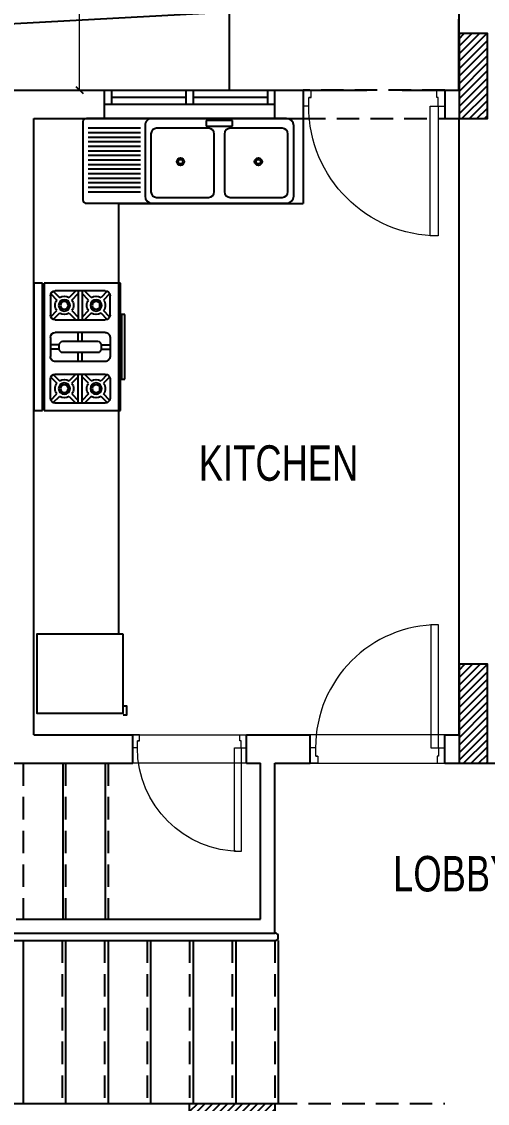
# Model space of a CAD drawing. Header units: centimetres. Extents: x 7997 to 116674, y 1017 to 13844.
# Drawn here: x 16755 to 17084, y 11440 to 12204 of the extents above; entities that cross this region are included whole.
import ezdxf

# ---------------------------------------------------------------- set-up
doc = ezdxf.new("R2010")
doc.units = ezdxf.units.CM
doc.header["$LTSCALE"] = 200
doc.header["$PDMODE"] = 2
doc.linetypes.add('DASHED2', pattern=[0.375, 0.25, -0.125])
doc.linetypes.add('HIDDEN2', pattern=[4.7625, 3.175, -1.5875])
for name, color, linetype in [('$0$STEPS', 7, 'Continuous'), ('BATH-FUR', 8, 'Continuous'), ('COL', 1, 'Continuous'), ('CPBRD-HTCH', 53, 'Continuous'), ('DIM', 11, 'Continuous'), ('STEPS', 7, 'Continuous'), ('WINDOR', 6, 'Continuous'), ('Z-RUBBER', 8, 'Continuous')]:
    doc.layers.add(name, color=color, linetype=linetype)
for name, color, linetype, lineweight in [('FIXTURE', 6, 'Continuous', 13), ('HAT', 8, 'Continuous', 9), ('TEXT', 6, 'Continuous', 18), ('WALL', 3, 'Continuous', 25)]:
    doc.layers.add(name, color=color, linetype=linetype, lineweight=lineweight)
doc.styles.add('style8', font='swisscl.ttf', dxfattribs={"width": 0.8})
doc.styles.add('T1', font='times.ttf')
doc.styles.add('T2', font='')
doc.styles.get('T2').set_extended_font_data('Elisia')
doc.dimstyles.new('NORMAL', dxfattribs={"dimtxt": 18, "dimasz": 5, "dimexe": 5, "dimexo": 5, "dimgap": 1, "dimtad": 0, "dimdec": 0, "dimdsep": 46, "dimtxsty": 'T2', "dimblk1": 'OBLIQUE', "dimblk2": 'OBLIQUE', "dimsah": 1, "dimcen": 0.09, "dimclrd": 4, "dimclre": 4, "dimclrt": 6, "dimadec": 0, "dimazin": 0, "dimtfac": 1, "dimtdec": 0, "dimtofl": 0, "dimtmove": 1, "dimatfit": 2, "dimldrblk": 'OPEN30', "dimfxl": 0, "dimtolj": 1, "dimtzin": 0, "dimlwd": 5, "dimlwe": 5, "dimarcsym": 0})
pattern_1 = [(45, (-39757.2027, -54636.4848), (-2.65165043, 2.65165043), [])]

# ---------------------------------------------------------------- blocks, each defined once
blk = doc.blocks.new('01-PLOT LAYOUT-selattin')
at = {"layer": 'Defpoints', "color": 0, "linetype": 'DASHED2'}
blk.add_lwpolyline([(2808.99, 2044.41), (2392.99, 2044.41), (2392.99, 2349.91), (2080.99, 2349.91), (2080.99, 2429.91), (2110.99, 2429.91), (2110.99, 2844.91), (2050.99, 2844.91), (2050.99, 2934.91), (2060.99, 2934.91), (2060.99, 3034.91), (2050.99, 3034.91), (2050.99, 3124.91), (2110.99, 3124.91), (2110.99, 3529.91), (2080.99, 3529.91), (2080.99, 3609.91), (2210.99, 3609.91), (2210.99, 3579.91), (2700.99, 3579.91), (2700.99, 3689.91), (3020.99, 3689.91)], dxfattribs=at)
blk = doc.blocks.new('_OBLIQUE')
at = {"color": 0, "linetype": 'ByBlock'}
blk.add_line((-0.5, -0.5), (0.5, 0.5), dxfattribs=at)
blk = doc.blocks.new('*D1465')
at = {"layer": 'Defpoints', "color": 0, "transparency": 16777216}
for p in [(16795.89, 13055.36), (16818.57, 13055.36), (16818.57, 12155.36)]:
    blk.add_point(p, dxfattribs=at)
at = {"layer": 'DIM', "color": 4, "lineweight": 5, "transparency": 16777216}
for p, q in [((16813.57, 13055.36), (16790.89, 13055.36)), ((16795.89, 13055.36), (16795.89, 12648.44)), ((16795.89, 12155.36), (16795.89, 12562.29)), ((16813.57, 12155.36), (16790.89, 12155.36))]:
    blk.add_line(p, q, dxfattribs=at)
at = {"layer": 'DIM', "color": 4, "lineweight": 5, "transparency": 16777216, "xscale": 5, "yscale": 5, "zscale": 5}
for p, rotation in [((16795.89, 13055.36), 90), ((16795.89, 12155.36), 270)]:
    blk.add_blockref('_OBLIQUE', p, dxfattribs=dict(at, rotation=rotation))
at = {"layer": 'DIM', "color": 6, "transparency": 16777216, "insert": (16795.89, 12605.36), "char_height": 40, "attachment_point": 5, "rotation": 90, "style": 'T1'}
blk.add_mtext('\\A1;900', dxfattribs=at)
blk = doc.blocks.new('_Open30')
at = {"color": 0, "linetype": 'ByBlock', "lineweight": -2}
for p, q in [((-1, 0.27), (0, 0)), ((0, 0), (-1, -0.27)), ((0, 0), (-1, 0))]:
    blk.add_line(p, q, dxfattribs=at)
blk = doc.blocks.new('A$C4E47036A')
at = {"layer": 'BATH-FUR', "linetype": 'Continuous'}
for p, q in [((-33.62, -1.65), (-33.62, 34.3)), ((-33.62, 34.3), (-31.16, 34.3)), ((-31.16, 34.3), (-31.16, -1.65)), ((-30.66, -1.65), (-30.66, 34.29)), ((-30.66, 34.29), (-9.09, 34.29)), ((-9.08, 34.29), (-9.08, -1.65)), ((-28.89, 30.81), (-28.89, 25.37)), ((-28.79, 31.35), (-27.1, 29.59)), ((-28.09, 32.06), (-26.38, 30.28)), ((-13.44, 32.18), (-27.52, 32.18)), ((-23.56, 30.28), (-21.73, 32.18)), ((-22.84, 29.59), (-21.04, 31.46)), ((-21.04, 32.18), (-21.04, 24.01)), ((-19.93, 32.11), (-19.93, 23.94)), ((-18.14, 29.59), (-19.93, 31.46)), ((-17.42, 30.28), (-19.24, 32.18)), ((-12.89, 32.06), (-14.6, 30.28)), ((-12.19, 31.35), (-13.88, 29.59)), ((-12.07, 25.37), (-12.07, 30.81)), ((-28.79, 24.84), (-27.09, 26.6)), ((-28.09, 24.12), (-26.37, 25.91)), ((-23.56, 25.91), (-21.73, 24)), ((-22.84, 26.6), (-21.04, 24.73)), ((-18.14, 26.6), (-19.93, 24.73)), ((-17.41, 25.91), (-19.25, 24)), ((-12.89, 24.12), (-14.6, 25.91)), ((-12.19, 24.84), (-13.88, 26.6)), ((-8.81, 7.21), (-8.81, 25.47)), ((-8.81, 25.47), (-7.91, 25.47)), ((-7.91, 25.47), (-7.91, 7.21)), ((-27.52, 24), (-13.44, 24)), ((-28.89, 13.63), (-28.89, 19.06)), ((-21.04, 20.4), (-21.04, 17.94)), ((-19.94, 20.45), (-19.94, 17.94)), ((-26.39, 16.93), (-28.89, 16.93)), ((-26.39, 15.76), (-28.89, 15.76)), ((-26.39, 16.94), (-26.39, 15.75)), ((-15.57, 17.94), (-25.39, 17.94)), ((-14.57, 15.75), (-14.57, 16.94)), ((-14.57, 16.93), (-12.07, 16.93)), ((-14.57, 15.76), (-12.07, 15.76)), ((-13.44, 12.25), (-27.52, 12.25)), ((-25.39, 14.75), (-15.57, 14.75)), ((-21.04, 14.75), (-21.04, 12.23)), ((-19.94, 14.75), (-19.94, 12.23)), ((-28.89, 1.88), (-28.89, 7.32)), ((-28.79, 7.85), (-27.09, 6.09)), ((-28.09, 8.57), (-26.37, 6.78)), ((-27.52, 8.69), (-13.44, 8.69)), ((-23.56, 6.78), (-21.73, 8.69)), ((-22.84, 6.09), (-21.04, 7.96)), ((-21.04, 0.51), (-21.04, 8.68)), ((-19.93, 0.58), (-19.93, 8.75)), ((-18.14, 6.09), (-19.93, 7.96)), ((-17.41, 6.78), (-19.25, 8.69)), ((-12.89, 8.57), (-14.6, 6.78)), ((-12.19, 7.85), (-13.88, 6.09)), ((-12.07, 7.32), (-12.07, 1.88)), ((-7.91, 7.21), (-8.81, 7.21)), ((-28.79, 1.34), (-27.1, 3.1)), ((-22.84, 3.1), (-21.04, 1.23)), ((-18.14, 3.1), (-19.93, 1.23)), ((-12.19, 1.34), (-13.88, 3.1)), ((-28.09, 0.63), (-26.38, 2.41)), ((-13.44, 0.51), (-27.52, 0.51)), ((-23.56, 2.41), (-21.73, 0.51)), ((-17.42, 2.41), (-19.24, 0.51)), ((-12.89, 0.63), (-14.6, 2.41)), ((-31.16, -1.65), (-33.62, -1.65)), ((-9.09, -1.65), (-30.66, -1.65)), ((-9.09, -1.65), (-30.66, -1.65))]:
    blk.add_line(p, q, dxfattribs=at)
blk.add_lwpolyline([(-13.44, 12.25, 0.414214), (-12.07, 13.63), (-12.07, 19.06, 0.414214), (-13.44, 20.44), (-27.52, 20.44, 0.414214), (-28.89, 19.06)], format="xyb", dxfattribs=at)
for centre, radius in [((-24.97, 28.1), 1.6), ((-24.97, 28.1), 1.1), ((-16.01, 28.1), 1.6), ((-16.01, 28.1), 1.1), ((-24.97, 4.59), 1.6), ((-16.01, 4.59), 1.6), ((-24.97, 4.59), 1.1), ((-16.01, 4.59), 1.1)]:
    blk.add_circle(centre, radius, dxfattribs=at)
for centre, radius, start, end in [((-27.52, 30.81), 1.37, 90, 180), ((-24.97, 28.1), 2.6, 57.1839, 122.7797), ((-16.01, 28.1), 2.6, 57.2203, 122.8161), ((-13.44, 30.81), 1.37, 0, 90), ((-24.97, 28.1), 2.6, 144.9426, 215.1537), ((-24.97, 28.1), 2.6, 324.9426, 35.0209), ((-16.01, 28.1), 2.6, 144.9791, 215.0574), ((-16.01, 28.1), 2.6, 324.8463, 35.0574), ((-27.52, 25.37), 1.37, 180, 270), ((-24.97, 28.1), 2.6, 237.3167, 302.7797), ((-16.01, 28.1), 2.6, 237.2203, 302.6833), ((-13.44, 25.37), 1.37, 270, 0), ((-25.39, 16.94), 1, 90, 180), ((-25.39, 15.75), 1, 180, 270), ((-15.57, 16.94), 1, 0, 90), ((-15.57, 15.75), 1, 270, 0), ((-27.52, 13.63), 1.37, 180, 270), ((-27.52, 7.32), 1.37, 90, 180), ((-24.97, 4.59), 2.6, 57.2203, 122.6833), ((-16.01, 4.59), 2.6, 57.3167, 122.7797), ((-13.44, 7.32), 1.37, 0, 90), ((-24.97, 4.59), 2.6, 144.8463, 215.0574), ((-24.97, 4.59), 2.6, 324.9791, 35.0574), ((-16.01, 4.59), 2.6, 144.9426, 215.0209), ((-16.01, 4.59), 2.6, 324.9426, 35.1537), ((-27.52, 1.88), 1.37, 180, 270), ((-24.97, 4.59), 2.6, 237.2203, 302.8161), ((-16.01, 4.59), 2.6, 237.1839, 302.7797), ((-13.44, 1.88), 1.37, 270, 0)]:
    blk.add_arc(centre, radius, start, end, dxfattribs=at)
blk = doc.blocks.new('A$C414D25BB')
at = {"layer": 'Z-RUBBER', "ltscale": 0.05}
h = blk.add_hatch(dxfattribs=at)
h.set_pattern_fill('ANSI31', color=256, style=0)
h.set_pattern_definition([(45, (-21734.0303, -7392.24753), (-0.08838834765, 0.08838834765), [])])
h.paths.add_polyline_path([(0.114, 0.0618, -5.138733), (0.1155, 0.0618), (0.1155, 0.0603), (0.1162, 0.0603), (0.1155, 0.0581), (0.1162, 0.0581), (0.1147, 0.0556), (0.1132, 0.0581), (0.114, 0.0581), (0.1132, 0.0603), (0.114, 0.0603)])
at = {"layer": 'FIXTURE'}
for p, q in [((0.8572, 0.9156), (0.8572, 0.1156)), ((0.9072, 0.9156), (0.8572, 0.9156)), ((0.9072, 0.1156), (0.9072, 0.9156)), ((0.1072, 0.1156), (0.0722, 0.1156)), ((0.0722, 0.1156), (0.0722, 0.0156)), ((0.1072, 0.1156), (0.1072, 0.0616)), ((0.8572, 0.1156), (0.9072, 0.1156)), ((0.9072, 0.1156), (0.9472, 0.1156)), ((0.9072, 0.1156), (0.9072, 0.0616)), ((0.9472, 0.1156), (0.9472, 0.0156)), ((0.1222, 0.0156), (0.0722, 0.0156)), ((0.1192, 0.0616), (0.1072, 0.0616)), ((0.1122, 0.0616), (0.1222, 0.0616)), ((0.1222, 0.0616), (0.1222, 0.0156)), ((0.9072, 0.0616), (0.8972, 0.0616)), ((0.8972, 0.0616), (0.8972, 0.0156)), ((0.8972, 0.0156), (0.9472, 0.0156))]:
    blk.add_line(p, q, dxfattribs=at)
blk.add_lwpolyline([(0.9055, 0.0616), (0.904, 0.0616)], dxfattribs=at)
blk.add_arc((0.9072, 0.1156), 0.8, 90, 180, dxfattribs=at)
blk = doc.blocks.new('A$C5D3D63B8')
at = {"layer": 'BATH-FUR', "linetype": 'Continuous'}
for p, q in [((0, 1.4621), (0, 0.0514)), ((0.5741, 1.4871), (0.025, 1.4871)), ((0.5991, 0.0514), (0.5991, 1.4621)), ((0.0795, 1.0817), (0.0795, 1.4491)), ((0.1117, 1.0817), (0.1117, 1.4491)), ((0.1439, 1.0817), (0.1439, 1.4491)), ((0.176, 1.0817), (0.176, 1.4491)), ((0.2082, 1.0817), (0.2082, 1.4491)), ((0.2403, 1.0817), (0.2403, 1.4491)), ((0.2725, 1.0817), (0.2725, 1.4491)), ((0.3046, 1.0817), (0.3046, 1.4491)), ((0.3368, 1.0817), (0.3368, 1.4491)), ((0.3689, 1.0817), (0.3689, 1.4491)), ((0.4011, 1.0817), (0.4011, 1.4491)), ((0.4332, 1.0817), (0.4332, 1.4491)), ((0.4654, 1.0817), (0.4654, 1.4491)), ((0.4975, 1.0817), (0.4975, 1.4491)), ((0.5297, 1.0817), (0.5297, 1.4491)), ((0.5477, 1.0493), (0.0514, 1.0493)), ((0.4894, 1.0077), (0.082, 1.0077)), ((0.0416, 0.9673), (0.0416, 0.6014)), ((0.5298, 0.6014), (0.5298, 0.9673)), ((0.5835, 0.6173), (0.5437, 0.6173)), ((0.5437, 0.6173), (0.5437, 0.432)), ((0.587, 0.6173), (0.587, 0.432)), ((0.082, 0.561), (0.4894, 0.561)), ((0.4894, 0.4883), (0.082, 0.4883)), ((0.0416, 0.4479), (0.0416, 0.082)), ((0.5298, 0.082), (0.5298, 0.4479)), ((0.5437, 0.432), (0.5835, 0.432)), ((0.082, 0.0416), (0.4894, 0.0416)), ((0.0514, 0), (0.5477, 0))]:
    blk.add_line(p, q, dxfattribs=at)
for centre, radius in [((0.2938, 0.7993), 0.026), ((0.2935, 0.7991), 0.0159), ((0.2938, 0.2499), 0.026), ((0.2935, 0.2502), 0.0159)]:
    blk.add_circle(centre, radius, dxfattribs=at)
for centre, radius, start, end in [((0.025, 1.4621), 0.025, 90, 180), ((0.5741, 1.4621), 0.025, 0, 90), ((0.0514, 0.9978), 0.0514, 90, 180), ((0.082, 0.9673), 0.0404, 90, 180), ((0.4894, 0.9673), 0.0404, 0, 90), ((0.5477, 0.9978), 0.0514, 360, 90), ((0.082, 0.6014), 0.0404, 180, 270), ((0.4894, 0.6014), 0.0404, 270, 0), ((0.082, 0.4479), 0.0404, 90, 180), ((0.4894, 0.4479), 0.0404, 0, 90), ((0.082, 0.082), 0.0404, 180, 270), ((0.4894, 0.082), 0.0404, 270, 0), ((0.0514, 0.0514), 0.0514, 180, 270), ((0.5477, 0.0514), 0.0514, 270, 0)]:
    blk.add_arc(centre, radius, start, end, dxfattribs=at)
blk = doc.blocks.new('05-GF COLUMNS-Essa', base_point=(34188.06, 8657))
at = {"layer": 'COL', "ltscale": 0.05}
h = blk.add_hatch(dxfattribs=at)
h.set_pattern_fill('ANSI31', color=8, scale=30)
h.set_pattern_definition(pattern_1)
h.paths.add_polyline_path([(34808.06, 10042), (34828.06, 10042), (34828.06, 10102), (34808.06, 10102)])
h = blk.add_hatch(dxfattribs=at)
h.set_pattern_fill('ANSI31', color=8, scale=30)
h.set_pattern_definition(pattern_1)
h.paths.add_polyline_path([(34808.06, 9587), (34828.06, 9587), (34828.06, 9657), (34808.06, 9657)])
h = blk.add_hatch(dxfattribs=at)
h.set_pattern_fill('ANSI31', color=8, scale=30)
h.set_pattern_definition([(45, (84403.0126, 12699.296), (-2.65165043, 2.65165043), [])])
h.paths.add_polyline_path([(34678.06, 9327), (34618.06, 9327), (34618.06, 9347), (34678.06, 9347)])
at = {"layer": 'COL'}
for points in [[(34808.06, 10042), (34828.06, 10042), (34828.06, 10102), (34808.06, 10102)], [(34808.06, 9587), (34828.06, 9587), (34828.06, 9657), (34808.06, 9657)], [(34678.06, 9327), (34618.06, 9327), (34618.06, 9347), (34678.06, 9347)]]:
    blk.add_lwpolyline(points, close=True, dxfattribs=at)
blk = doc.blocks.new('02-GROUND FLOOR PLAN-selattin', base_point=(28755.36, 25545.28))
at = {"layer": '$0$STEPS'}
blk.add_line((28143.36, 25545.28), (28143.36, 25425.28), dxfattribs=at)
blk.add_lwpolyline([(27685.36, 25545.28), (28143.36, 25480.28), (27685.36, 25455.28)], dxfattribs=at)
at = {"layer": 'BATH-FUR', "ltscale": 2}
for p, q in [((28195.36, 25405.28), (28195.36, 25345.28)), ((28065.36, 25345.28), (28195.36, 25345.28)), ((28065.36, 25041.31), (28065.36, 25345.28))]:
    blk.add_line(p, q, dxfattribs=at)
at = {"layer": 'CPBRD-HTCH'}
blk.add_lwpolyline([(28068.43, 25041.31), (28007.68, 25041.31), (28007.68, 24985.56), (28068.43, 24985.56)], close=True, dxfattribs=at)
blk.add_lwpolyline([(28068.43, 24990.71), (28070.75, 24990.71), (28070.75, 24984.24), (28068.43, 24984.24)], dxfattribs=at)
at = {"layer": 'HAT', "ltscale": 0.15}
for p, q in [((28075.36, 24970.28), (28155.36, 24970.28)), ((28295.36, 24970.28), (28200.36, 24970.28)), ((28155.36, 24950.28), (28075.36, 24950.28)), ((28200.36, 24950.28), (28295.36, 24950.28))]:
    blk.add_line(p, q, dxfattribs=at)
at = {"layer": 'STEPS', "color": 8, "linetype": 'HIDDEN2', "ltscale": 0.025}
for p, q in [((28295.36, 25425.28), (28195.36, 25425.28)), ((28195.36, 25405.28), (28295.36, 25405.28)), ((27997.86, 24950.28), (27997.86, 24840.28)), ((28027.86, 24950.28), (28027.86, 24840.28)), ((28057.86, 24950.28), (28057.86, 24840.28)), ((28025.36, 24825.28), (28025.36, 24710.28)), ((28055.36, 24825.28), (28055.36, 24710.28)), ((28085.36, 24825.28), (28085.36, 24710.28)), ((28115.36, 24825.28), (28115.36, 24710.28)), ((28145.36, 24825.28), (28145.36, 24710.28)), ((28175.36, 24825.28), (28175.36, 24710.28)), ((28175.36, 24710.28), (28295.36, 24710.28))]:
    blk.add_line(p, q, dxfattribs=at)
at = {"layer": 'STEPS'}
for p, q in [((28025.86, 24950.28), (28025.86, 24840.28)), ((28055.86, 24950.28), (28055.86, 24840.28)), ((27989.73, 24825.28), (28175.86, 24825.28)), ((27997.86, 24825.28), (27997.86, 24710.28)), ((28027.86, 24825.28), (28027.86, 24710.28)), ((28057.86, 24825.28), (28057.86, 24710.28)), ((28087.86, 24825.28), (28087.86, 24710.28)), ((28117.86, 24825.28), (28117.86, 24710.28)), ((28147.86, 24825.28), (28147.86, 24710.28)), ((28177.86, 24827.28), (28177.86, 24828.28)), ((28177.86, 24825.28), (28177.86, 24710.28))]:
    blk.add_line(p, q, dxfattribs=at)
for centre, start, end in [((28175.86, 24828.28), 0, 90), ((28175.86, 24827.28), 270, 0)]:
    blk.add_arc(centre, 2, start, end, dxfattribs=at)
at = {"layer": 'WALL'}
for p, q in [((28305.36, 25425.28), (28305.36, 25535.28)), ((27910.36, 25425.28), (28055.36, 25425.28)), ((28055.36, 25405.28), (28055.36, 25425.28)), ((28175.36, 25425.28), (28195.36, 25425.28)), ((28175.36, 25405.28), (28175.36, 25425.28)), ((28195.36, 25425.28), (28195.36, 25405.28)), ((28295.36, 25425.28), (28305.36, 25425.28)), ((28295.36, 25425.28), (28295.36, 25405.28)), ((28005.36, 25405.28), (28055.36, 25405.28)), ((28005.36, 24970.28), (28005.36, 25405.28)), ((28170.36, 25405.28), (28195.36, 25405.28)), ((28295.36, 25405.28), (28305.36, 25405.28)), ((28305.36, 24970.28), (28305.36, 25405.28)), ((28005.36, 24970.28), (28075.36, 24970.28)), ((28075.36, 24950.28), (28075.36, 24970.28)), ((28155.36, 24970.28), (28200.36, 24970.28)), ((28155.36, 24950.28), (28155.36, 24970.28)), ((28200.36, 24950.28), (28200.36, 24970.28)), ((28295.36, 24970.28), (28305.36, 24970.28)), ((28295.36, 24950.28), (28295.36, 24970.28)), ((27685.36, 24950.28), (28075.36, 24950.28)), ((28155.36, 24950.28), (28165.36, 24950.28)), ((28155.36, 24950.28), (28165.36, 24950.28)), ((28165.36, 24840.28), (28165.36, 24950.28)), ((28175.36, 24950.28), (28200.36, 24950.28)), ((28175.36, 24830.28), (28175.36, 24950.28)), ((28295.36, 24950.28), (28332.86, 24950.28)), ((27992.94, 24840.28), (28165.36, 24840.28)), ((27990.83, 24830.28), (28175.36, 24830.28)), ((27685.36, 24710.28), (28175.36, 24710.28))]:
    blk.add_line(p, q, dxfattribs=at)
at = {"layer": 'WINDOR'}
for p, q in [((28055.36, 25425.28), (28175.36, 25425.28)), ((28060.36, 25425.28), (28060.36, 25415.28)), ((28060.36, 25420.28), (28112.86, 25420.28)), ((28117.86, 25420.28), (28170.36, 25420.28)), ((28170.36, 25425.28), (28170.36, 25415.28)), ((28055.36, 25415.28), (28175.36, 25415.28)), ((28055.36, 25405.28), (28175.36, 25405.28))]:
    blk.add_line(p, q, dxfattribs=at)
for points in [[(28112.86, 25415.28), (28112.86, 25425.28)], [(28117.86, 25425.28), (28117.86, 25415.28)]]:
    blk.add_lwpolyline(points, dxfattribs=at)
at = {"color": 6, "ltscale": 2}
blk.add_blockref('05-GF COLUMNS-Essa', (27685.36, 24020.28), dxfattribs=at)
at = {"layer": 'BATH-FUR', "ltscale": 2}
for name, p, xscale, yscale, zscale, rotation in [('A$C5D3D63B8', (28188.82, 25345.4), 100.0000000000004, 100.0000000000004, 100.0000000000004, 90), ('A$C4E47036A', (28089.41, 25284.88), -2.500000037252903, 2.500000037252903, 2.500000037252903, 180)]:
    blk.add_blockref(name, p, dxfattribs=dict(at, xscale=xscale, yscale=yscale, zscale=zscale, rotation=rotation))
at = {"layer": 'WALL', "color": 0, "rotation": 180}
for p, xscale, yscale, zscale in [((28187.1, 25427.07), -114.285714312051, 114.285714312051, 114.285714312051), ((28068.75, 24971.71), -91.42857143015134, 91.42857143015134, 91.42857143015134)]:
    blk.add_blockref('A$C414D25BB', p, dxfattribs=dict(at, xscale=xscale, yscale=yscale, zscale=zscale))
at = {"layer": 'WALL', "color": 0, "xscale": 108.5714285601499, "yscale": 108.5714285601499, "zscale": 108.5714285601499}
blk.add_blockref('A$C414D25BB', (28192.51, 24948.58), dxfattribs=at)
at = {"layer": 'TEXT', "style": 'style8'}
for s, p in [('KITCHEN', (28121.86, 25149.63)), ('LOBBY', (28258.91, 24859.84))]:
    blk.add_text(s, height=25, dxfattribs=at).set_placement(p)

msp = doc.modelspace()

# ---------------------------------------------------------------- block references
at = {"layer": 'DIM', "linetype": 'Continuous'}
msp.add_blockref('01-PLOT LAYOUT-selattin', (14362.5823, 8575.4489), dxfattribs=at)

# ---------------------------------------------------------------- dimensions: what is measured, and where the dimension line sits
at = {"layer": 'DIM'}
dim = msp.add_linear_dim(base=(16795.8871, 13055.3622), p1=(16818.5736, 12155.3622), p2=(16818.5736, 13055.3622), angle=90, dimstyle='NORMAL', override={"dimtxt": 40, "dimtxsty": 'T1'}, dxfattribs=at)
dim.commit()
dim.dimension.update_dxf_attribs({"geometry": '*D1465', "text_midpoint": (16795.8871, 12605.3622)})

# ---------------------------------------------------------------- next in the draw order: block references
at = {"layer": 'DIM', "linetype": 'Continuous'}
msp.add_blockref('02-GROUND FLOOR PLAN-selattin', (17513.5736, 12275.3622), dxfattribs=at)

doc.saveas('drawing.dxf')
